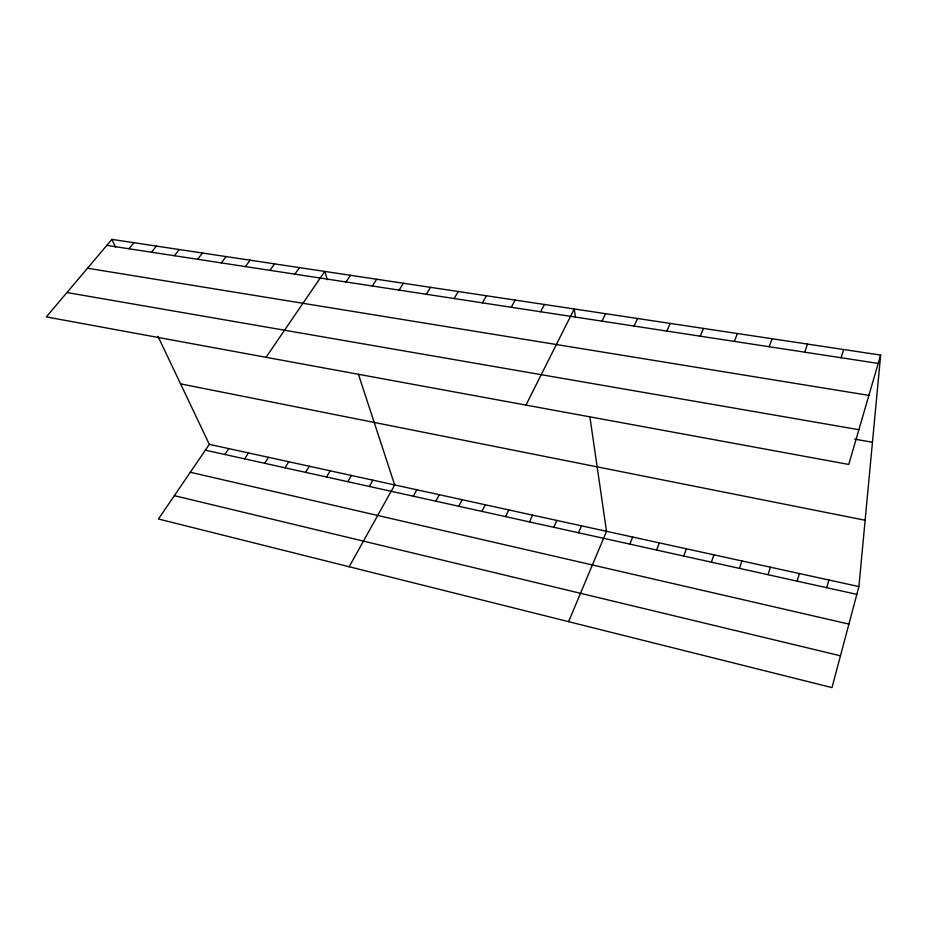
<?xml version="1.0" encoding="UTF-8"?>
<svg xmlns="http://www.w3.org/2000/svg" width="927" height="927" viewBox="0 0 927 927"><rect width="100%" height="100%" fill="white"/><g stroke="black" fill="none" stroke-linecap="round" stroke-linejoin="round"><path stroke-width="1.39" d="M157.996 336.374L209.328 444.357L158.447 518.993L831.994 687.614L858.9 586.571L880.65 355.087L111.877 239.386L46.35 316.907L848.75 464.45L880.65 355.087M826.71 587.695L828.9 580.001M797.116 581.148L799.41 573.546M841.09 357.741L843.686 349.525M768.043 574.705L770.43 567.197M739.456 568.378L741.948 560.962M804.752 352.179L807.51 344.079M711.357 562.168L713.941 554.833M769.178 346.733L772.087 338.749M683.732 556.049L686.409 548.807M656.571 550.035L659.34 542.874M734.346 341.403L737.405 333.535M629.85 544.126L632.701 537.046M700.233 336.188L703.431 328.413M568.587 621.669L606.513 531.31L589.908 416.941M578.483 532.758L581.496 525.841M666.814 331.078L670.151 323.407M553.778 527.289L556.86 520.441M634.08 326.061L637.544 318.506M529.468 521.901L532.619 515.134M601.994 321.148L605.574 313.685M505.528 516.606L508.749 509.908M481.947 511.391L485.238 504.763M525.957 405.099L574.242 308.969L575.424 317.138M458.738 506.246L462.086 499.699M540.603 311.762L544.416 304.485M435.864 501.183L439.282 494.705M413.338 496.2L416.814 489.78M511.24 307.266L515.145 300.081M349.189 566.745L394.682 484.937L358.459 374.381M482.422 302.851L486.432 295.759M369.294 486.455L372.886 480.163M454.137 298.529L458.239 291.518M347.752 481.681L351.391 475.458M326.524 476.988L330.221 470.823M426.362 294.276L430.557 287.347M305.609 472.353L309.34 466.258M399.108 290.105L403.384 283.256M284.983 467.787L288.772 461.75M264.659 463.291L268.482 457.312M372.33 286.003L376.698 279.247M244.612 458.853L248.494 452.932M346.038 281.982L350.487 275.296M224.855 454.485L228.772 448.622M266.037 357.301L324.728 271.426L327.44 279.676M294.832 274.149L299.433 267.613M269.908 270.336L274.566 263.871M245.4 266.582L250.128 260.197M221.321 262.897L226.107 256.582M197.636 259.27L202.492 253.025M174.357 255.713L179.27 249.525M151.472 252.214L156.431 246.095M128.957 248.76L133.975 242.712M106.814 245.377L878.217 363.419M87.497 268.227L868.889 395.389M66.953 292.538L858.877 429.699M854.601 439.12L872.458 442.26M180.568 383.859L865.134 520.244M209.328 444.357L858.9 586.571M205.365 450.174L856.826 594.358M190.302 472.272L848.912 624.103M174.357 495.667L840.465 655.795M111.877 239.386L115.608 247.231"/></g></svg>
